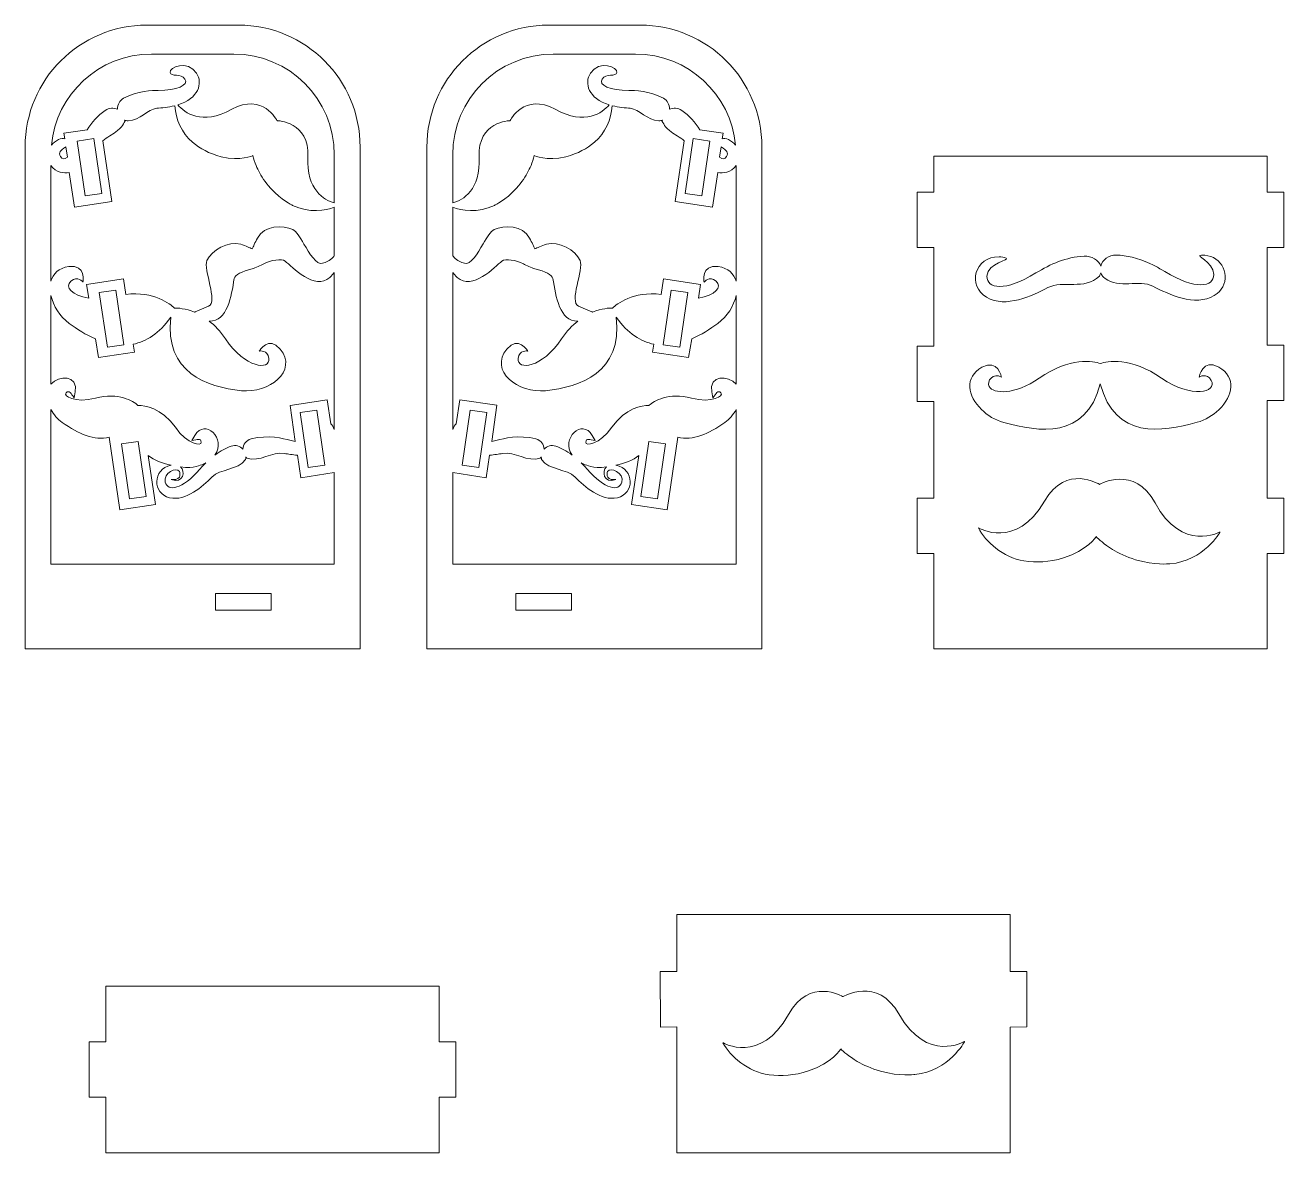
# Model space of a CAD drawing. Header units: inches. Extents: x 112 to 754, y 217 to 792.
import ezdxf

# ---------------------------------------------------------------- set-up
doc = ezdxf.new("R2010")
doc.units = ezdxf.units.IN
doc.header["$MEASUREMENT"] = 0
doc.layers.add('_U+0421_U+043B_U+043E_U+0439 1', color=7, linetype='Continuous')

# ---------------------------------------------------------------- blocks, each defined once
blk = doc.blocks.new('block 2')
at = {"layer": '_U+0421_U+043B_U+043E_U+0439 1', "color": 1, "lineweight": 9, "true_color": 0xff0000}
for points in [[(142.24, 705.03), (150.65, 706.26), (146.55, 734.29), (138.14, 733.06), (142.24, 705.03)], [(460.91, 733.06), (452.5, 734.29), (448.4, 706.26), (456.82, 705.03), (460.91, 733.06)], [(153.51, 627.77), (161.92, 628.99), (157.83, 657.03), (149.41, 655.8), (153.51, 627.77)], [(449.64, 655.8), (441.23, 657.03), (437.13, 628.99), (445.54, 627.77), (449.64, 655.8)], [(256.03, 566.41), (264.46, 567.65), (260.37, 595.68), (251.94, 594.45), (256.03, 566.41)], [(347.11, 594.45), (338.68, 595.68), (334.59, 567.65), (343.02, 566.41), (347.11, 594.45)], [(164.86, 550.4), (173.27, 551.62), (169.18, 579.66), (160.77, 578.43), (164.86, 550.4)], [(438.29, 578.43), (429.87, 579.66), (425.78, 551.62), (434.19, 550.4), (438.29, 578.43)], [(237.09, 502.2), (208.76, 502.2), (208.76, 493.69), (237.09, 493.69), (237.09, 502.2)], [(361.97, 493.69), (390.3, 493.69), (390.3, 502.2), (361.97, 502.2), (361.97, 493.69)], [(622.75, 280.86), (614.24, 280.85), (614.21, 216.63), (444.13, 216.63), (444.13, 280.86), (435.68, 280.85), (435.64, 309.18), (444.13, 309.19), (444.13, 338.35), (614.21, 338.35), (614.21, 309.18), (622.71, 309.19), (622.75, 280.86)]]:
    blk.add_lwpolyline(points, dxfattribs=at)
for points, knots in [([(282.47, 729.99), (282.47, 729.99), (282.47, 473.89), (282.47, 473.89), (282.47, 473.89), (111.58, 473.89), (111.58, 473.89), (111.58, 473.89), (111.58, 730.13), (111.58, 730.13), (111.58, 764.44), (139.35, 792.21), (173.66, 792.21), (173.66, 792.21), (220.39, 792.21), (220.39, 792.21), (254.76, 792.21), (282.54, 764.36), (282.47, 729.99)], [0, 0, 0, 0, 1, 1, 1, 2, 2, 2, 3, 3, 3, 4, 4, 4, 5, 5, 5, 6, 6, 6, 6]), ([(378.66, 792.21), (378.66, 792.21), (425.39, 792.21), (425.39, 792.21), (459.7, 792.21), (487.47, 764.44), (487.47, 730.13), (487.47, 730.13), (487.47, 473.89), (487.47, 473.89), (487.47, 473.89), (316.58, 473.89), (316.58, 473.89), (316.58, 473.89), (316.58, 729.99), (316.58, 729.99), (316.51, 764.36), (344.29, 792.21), (378.66, 792.21)], [0, 0, 0, 0, 1, 1, 1, 2, 2, 2, 3, 3, 3, 4, 4, 4, 5, 5, 5, 6, 6, 6, 6]), ([(269.31, 726), (269.37, 754.43), (246.39, 777.44), (217.99, 777.44), (217.99, 777.44), (176.06, 777.44), (176.06, 777.44), (149.18, 777.44), (127.36, 756.9), (124.97, 730.92), (126.82, 733.29), (130.38, 735.09), (131.8, 734.23), (131.8, 734.23), (131.37, 737.06), (131.37, 737.06), (131.37, 737.06), (143.23, 738.72), (143.23, 738.72), (145.61, 742.58), (148.47, 746.01), (152.47, 748.7), (154.37, 749.98), (156.73, 750.17), (158.75, 749.27), (158.62, 751.74), (159.85, 753.79), (161.81, 754.88), (168.94, 758.88), (176.57, 758.82), (179.47, 758.86), (189.04, 758.86), (195.1, 761.67), (193.12, 764.66), (191.1, 767.72), (186.08, 765.74), (185.51, 768.05), (184.83, 770.79), (194.47, 774.59), (199.03, 767.65), (202.35, 762.61), (200.09, 754.79), (189.53, 751.55), (192.87, 747.57), (201.46, 740.76), (217.02, 749.29), (232.8, 757.94), (240.08, 743.47), (240.08, 743.47), (240.08, 743.47), (256.7, 742.99), (255.84, 725.03), (255.02, 707.98), (264.13, 702.95), (269.31, 701.46), (269.31, 701.46), (269.31, 726), (269.31, 726), (269.31, 726), (269.31, 726), (269.31, 726)], [0, 0, 0, 0, 1, 1, 1, 2, 2, 2, 3, 3, 3, 4, 4, 4, 5, 5, 5, 6, 6, 6, 7, 7, 7, 8, 8, 8, 9, 9, 9, 10, 10, 10, 11, 11, 11, 12, 12, 12, 13, 13, 13, 14, 14, 14, 15, 15, 15, 16, 16, 16, 17, 17, 17, 18, 18, 18, 19, 19, 19, 20, 20, 20, 20]), ([(329.74, 701.46), (334.92, 702.94), (344.03, 707.98), (343.21, 725.03), (342.35, 742.99), (358.97, 743.46), (358.97, 743.46), (358.97, 743.46), (366.25, 757.94), (382.03, 749.29), (397.59, 740.76), (406.18, 747.57), (409.52, 751.55), (398.96, 754.79), (396.7, 762.61), (400.02, 767.65), (404.58, 774.59), (414.22, 770.79), (413.54, 768.05), (412.97, 765.74), (407.95, 767.72), (405.94, 764.66), (403.96, 761.67), (410.01, 758.86), (419.58, 758.86), (422.49, 758.82), (430.11, 758.88), (437.24, 754.88), (439.2, 753.79), (440.43, 751.74), (440.3, 749.27), (442.33, 750.17), (444.68, 749.98), (446.58, 748.7), (450.58, 746), (453.44, 742.58), (455.82, 738.72), (455.82, 738.72), (467.68, 737.06), (467.68, 737.06), (467.68, 737.06), (467.25, 734.23), (467.25, 734.23), (468.67, 735.09), (472.23, 733.29), (474.09, 730.92), (471.69, 756.89), (449.87, 777.44), (422.99, 777.44), (422.99, 777.44), (381.06, 777.44), (381.06, 777.44), (352.66, 777.44), (329.68, 754.43), (329.74, 726), (329.74, 726), (329.74, 701.46), (329.74, 701.46)], [0, 0, 0, 0, 1, 1, 1, 2, 2, 2, 3, 3, 3, 4, 4, 4, 5, 5, 5, 6, 6, 6, 7, 7, 7, 8, 8, 8, 9, 9, 9, 10, 10, 10, 11, 11, 11, 12, 12, 12, 13, 13, 13, 14, 14, 14, 15, 15, 15, 16, 16, 16, 17, 17, 17, 18, 18, 18, 19, 19, 19, 19]), ([(269.31, 699.31), (264.87, 697.71), (256.69, 695.97), (248.02, 700.24), (248.02, 700.24), (248.02, 700.23), (248.02, 700.23), (247.35, 700.77), (242.69, 702.52), (236.78, 709.03), (236.78, 709.03), (236.78, 709.03), (236.78, 709.03), (236.78, 709.03), (236.78, 709.03), (236.78, 709.03), (234.05, 712.04), (232.12, 715.02), (230.77, 717.61), (230.77, 717.61), (230.77, 717.61), (230.77, 717.61), (230.46, 718.28), (228.35, 722.3), (227.78, 725.62), (227.78, 725.62), (221.46, 722.64), (211.64, 725.07), (211.64, 725.07), (211.64, 725.07), (211.64, 725.07), (205.14, 726.67), (200.99, 729.28), (196.92, 732.42), (196.92, 732.42), (196.93, 732.42), (196.93, 732.42), (191.42, 737.26), (188.44, 744.03), (187.92, 751.1), (184.56, 750.26), (181.19, 749.97), (178.73, 749.76), (174.11, 749.46), (170.17, 743.45), (164.13, 743.45), (163.35, 743.45), (162.97, 743.43), (162.34, 743.75), (162.34, 743.73), (162.34, 743.71), (162.34, 743.7), (162.34, 743.7), (162.58, 743.32), (162.58, 743.32), (161.02, 741.15), (161.69, 739.89), (154.82, 735.73), (153.48, 734.92), (152.2, 734.13), (151.15, 733.24), (151.15, 733.24), (155.77, 702.15), (155.77, 702.15), (155.77, 702.15), (136.69, 699.37), (136.69, 699.37), (136.69, 699.37), (134.04, 717.07), (134.04, 717.07), (131.58, 716.41), (127.23, 717.01), (124.74, 720.54), (124.74, 720.54), (124.74, 661.48), (124.74, 661.48), (125.76, 665.33), (128.65, 668.28), (133.9, 668.98), (142.97, 670.2), (141.05, 660.98), (141.05, 660.98), (141.05, 660.98), (138.39, 664.62), (134.92, 661.57), (131.61, 658.67), (135.5, 654.1), (143.99, 652.93), (143.99, 652.93), (142.87, 659.85), (142.87, 659.85), (142.87, 659.85), (161.77, 662.65), (161.77, 662.65), (161.77, 662.65), (162.93, 654.76), (162.93, 654.76), (177.34, 656.55), (185.59, 649.89), (187.76, 647.83), (189.39, 647.85), (193.31, 647.66), (198.06, 645.66), (198.18, 645.78), (198.23, 645.82), (198.38, 645.94), (198.38, 645.94), (205.11, 648.74), (205.11, 648.74), (210.15, 650.84), (202.38, 667.71), (204.29, 672.07), (206.59, 677.32), (215.36, 682.29), (221.54, 680.37), (224.22, 679.53), (226.21, 678.61), (227.43, 677.96), (227.95, 679.18), (228.83, 681.11), (230.11, 683.53), (233.6, 690.15), (243.03, 690.29), (248.21, 687.85), (250.05, 686.99), (251.71, 684.14), (253.82, 680.51), (256.65, 675.65), (260.18, 669.6), (263.35, 670.67), (266.99, 671.9), (268.61, 673.49), (269.31, 674.5), (269.31, 674.5), (269.31, 699.31), (269.31, 699.31), (269.31, 699.31), (269.31, 699.31), (269.31, 699.31)], [0, 0, 0, 0, 1, 1, 1, 2, 2, 2, 3, 3, 3, 4, 4, 4, 5, 5, 5, 6, 6, 6, 7, 7, 7, 8, 8, 8, 9, 9, 9, 10, 10, 10, 11, 11, 11, 12, 12, 12, 13, 13, 13, 14, 14, 14, 15, 15, 15, 16, 16, 16, 17, 17, 17, 18, 18, 18, 19, 19, 19, 20, 20, 20, 21, 21, 21, 22, 22, 22, 23, 23, 23, 24, 24, 24, 25, 25, 25, 26, 26, 26, 27, 27, 27, 28, 28, 28, 29, 29, 29, 30, 30, 30, 31, 31, 31, 32, 32, 32, 33, 33, 33, 34, 34, 34, 35, 35, 35, 36, 36, 36, 37, 37, 37, 38, 38, 38, 39, 39, 39, 40, 40, 40, 41, 41, 41, 42, 42, 42, 43, 43, 43, 44, 44, 44, 45, 45, 45, 46, 46, 46, 46]), ([(329.74, 674.51), (330.44, 673.49), (332.06, 671.9), (335.7, 670.67), (338.88, 669.6), (342.4, 675.65), (345.23, 680.52), (347.34, 684.14), (349, 687), (350.84, 687.86), (356.03, 690.29), (365.46, 690.15), (368.95, 683.54), (370.22, 681.12), (371.1, 679.19), (371.63, 677.96), (372.84, 678.61), (374.83, 679.53), (377.52, 680.37), (383.69, 682.29), (392.47, 677.32), (394.76, 672.07), (396.67, 667.71), (388.9, 650.84), (393.95, 648.75), (393.95, 648.75), (400.67, 645.95), (400.67, 645.95), (400.82, 645.82), (400.87, 645.79), (400.99, 645.66), (405.74, 647.66), (409.66, 647.85), (411.3, 647.83), (413.46, 649.89), (421.71, 656.55), (436.12, 654.76), (436.12, 654.76), (437.29, 662.65), (437.29, 662.65), (437.29, 662.65), (456.19, 659.85), (456.19, 659.85), (456.19, 659.85), (455.06, 652.93), (455.06, 652.93), (463.56, 654.1), (467.45, 658.67), (464.13, 661.57), (460.66, 664.62), (458.01, 660.98), (458.01, 660.98), (458.01, 660.98), (456.08, 670.2), (465.15, 668.98), (470.41, 668.28), (473.29, 665.33), (474.31, 661.48), (474.31, 661.48), (474.31, 720.54), (474.31, 720.54), (471.83, 717.01), (467.47, 716.41), (465.01, 717.07), (465.01, 717.07), (462.37, 699.37), (462.37, 699.37), (462.37, 699.37), (443.29, 702.16), (443.29, 702.16), (443.29, 702.16), (447.91, 733.24), (447.91, 733.24), (446.86, 734.13), (445.57, 734.92), (444.24, 735.73), (437.37, 739.9), (438.03, 741.15), (436.47, 743.32), (436.47, 743.32), (436.71, 743.7), (436.71, 743.7), (436.71, 743.71), (436.71, 743.73), (436.71, 743.75), (436.09, 743.43), (435.7, 743.45), (434.92, 743.45), (428.88, 743.45), (424.94, 749.46), (420.33, 749.76), (417.86, 749.97), (414.5, 750.26), (411.13, 751.1), (410.61, 744.03), (407.63, 737.26), (402.13, 732.43), (402.13, 732.43), (402.13, 732.42), (402.13, 732.42), (398.07, 729.28), (393.91, 726.67), (387.42, 725.07), (387.42, 725.07), (387.42, 725.07), (387.42, 725.07), (377.59, 722.64), (371.27, 725.62), (371.27, 725.62), (370.71, 722.3), (368.59, 718.28), (368.29, 717.61), (368.29, 717.61), (368.29, 717.61), (368.29, 717.61), (366.94, 715.02), (365.01, 712.04), (362.28, 709.03), (362.27, 709.03), (362.27, 709.03), (362.27, 709.03), (362.27, 709.03), (362.27, 709.03), (362.27, 709.03), (356.36, 702.52), (351.7, 700.77), (351.04, 700.23), (351.04, 700.23), (351.04, 700.24), (351.04, 700.24), (342.36, 695.97), (334.18, 697.71), (329.74, 699.31), (329.74, 699.31), (329.74, 674.51), (329.74, 674.51), (329.74, 674.51), (329.74, 674.51), (329.74, 674.51)], [0, 0, 0, 0, 1, 1, 1, 2, 2, 2, 3, 3, 3, 4, 4, 4, 5, 5, 5, 6, 6, 6, 7, 7, 7, 8, 8, 8, 9, 9, 9, 10, 10, 10, 11, 11, 11, 12, 12, 12, 13, 13, 13, 14, 14, 14, 15, 15, 15, 16, 16, 16, 17, 17, 17, 18, 18, 18, 19, 19, 19, 20, 20, 20, 21, 21, 21, 22, 22, 22, 23, 23, 23, 24, 24, 24, 25, 25, 25, 26, 26, 26, 27, 27, 27, 28, 28, 28, 29, 29, 29, 30, 30, 30, 31, 31, 31, 32, 32, 32, 33, 33, 33, 34, 34, 34, 35, 35, 35, 36, 36, 36, 37, 37, 37, 38, 38, 38, 39, 39, 39, 40, 40, 40, 41, 41, 41, 42, 42, 42, 43, 43, 43, 44, 44, 44, 45, 45, 45, 46, 46, 46, 46]), ([(132.31, 730.06), (129.45, 728.26), (128.47, 727.19), (129.64, 725.15), (130.43, 723.77), (131.42, 723.51), (133.25, 724.8), (133.25, 724.8), (132.31, 730.06), (132.31, 730.06)], [0, 0, 0, 0, 1, 1, 1, 2, 2, 2, 3, 3, 3, 3]), ([(465.8, 724.8), (467.63, 723.51), (468.62, 723.77), (469.41, 725.15), (470.58, 727.19), (469.6, 728.26), (466.74, 730.06), (466.74, 730.06), (465.8, 724.8), (465.8, 724.8)], [0, 0, 0, 0, 1, 1, 1, 2, 2, 2, 3, 3, 3, 3]), ([(745.3, 678.68), (745.3, 678.68), (745.3, 628.9), (745.3, 628.9), (745.3, 628.9), (753.8, 628.9), (753.8, 628.9), (753.8, 628.9), (753.8, 600.58), (753.8, 600.58), (753.8, 600.58), (745.3, 600.58), (745.3, 600.58), (745.3, 600.58), (745.3, 550.81), (745.3, 550.81), (745.3, 550.81), (753.8, 550.81), (753.8, 550.81), (753.8, 550.81), (753.8, 522.48), (753.8, 522.48), (753.8, 522.48), (745.3, 522.48), (745.3, 522.48), (745.3, 522.48), (745.3, 473.89), (745.3, 473.89), (745.3, 473.89), (575.23, 473.89), (575.23, 473.89), (575.23, 473.89), (575.23, 522.47), (575.23, 522.47), (575.23, 522.47), (566.75, 522.47), (566.75, 522.47), (566.75, 522.47), (566.75, 550.79), (566.75, 550.79), (566.75, 550.79), (575.23, 550.79), (575.23, 550.79), (575.23, 550.79), (575.23, 600.06), (575.23, 600.06), (575.23, 600.05), (566.75, 600.05), (566.75, 600.05), (566.75, 600.05), (566.75, 628.38), (566.75, 628.38), (566.75, 628.38), (575.23, 628.38), (575.23, 628.38), (575.23, 628.38), (575.23, 678.68), (575.23, 678.68), (575.23, 678.68), (566.75, 678.68), (566.75, 678.68), (566.75, 678.68), (566.75, 707), (566.75, 707), (566.75, 707), (575.23, 707), (575.23, 707), (575.23, 707), (575.23, 725.33), (575.23, 725.33), (575.23, 725.33), (745.3, 725.33), (745.3, 725.33), (745.3, 725.33), (745.3, 707), (745.3, 707), (745.3, 707), (753.8, 707), (753.8, 707), (753.8, 707), (753.8, 678.68), (753.8, 678.68), (753.8, 678.68), (745.3, 678.68), (745.3, 678.68), (745.3, 678.68), (745.3, 678.68), (745.3, 678.68)], [0, 0, 0, 0, 1, 1, 1, 2, 2, 2, 3, 3, 3, 4, 4, 4, 5, 5, 5, 6, 6, 6, 7, 7, 7, 8, 8, 8, 9, 9, 9, 10, 10, 10, 11, 11, 11, 12, 12, 12, 13, 13, 13, 14, 14, 14, 15, 15, 15, 16, 16, 16, 17, 17, 17, 18, 18, 18, 19, 19, 19, 20, 20, 20, 21, 21, 21, 22, 22, 22, 23, 23, 23, 24, 24, 24, 25, 25, 25, 26, 26, 26, 27, 27, 27, 28, 28, 28, 29, 29, 29, 29]), ([(602.07, 653.33), (612.05, 647.53), (625.36, 654.15), (633.43, 658.23), (641.08, 662.33), (652.19, 656.6), (659.68, 664.14), (660.06, 664.71), (660.31, 665.28), (660.48, 665.85), (660.67, 665.25), (660.94, 664.65), (661.33, 664.06), (661.33, 664.06), (662.56, 662.85), (662.61, 662.87), (669.72, 657.43), (679.89, 662.67), (686.95, 658.94), (695.04, 654.9), (708.39, 648.36), (718.34, 654.21), (726.32, 658.91), (725.27, 669.83), (717.88, 673.56), (716.18, 674.42), (714.14, 674.9), (711.79, 674.83), (707.83, 674.7), (717.78, 671.73), (718.01, 665), (718.24, 658.43), (708.7, 656.86), (693.08, 666.45), (688.5, 669.16), (690.15, 668.27), (685.42, 670.6), (679.14, 673.42), (673.38, 674.68), (668.42, 674.87), (664.44, 675.02), (661.2, 672.46), (660.39, 669.26), (659.33, 672.22), (655.8, 674.44), (651.86, 674.27), (642.52, 673.86), (634.88, 670.28), (627.26, 665.71), (611.69, 656.03), (602.14, 657.55), (602.34, 664.12), (602.52, 670.85), (614.42, 672.4), (612.1, 673.29), (611.01, 673.71), (609.77, 673.95), (608.5, 673.98), (595.98, 674.29), (592.21, 659.06), (602.07, 653.33)], [0, 0, 0, 0, 1, 1, 1, 2, 2, 2, 3, 3, 3, 4, 4, 4, 5, 5, 5, 6, 6, 6, 7, 7, 7, 8, 8, 8, 9, 9, 9, 10, 10, 10, 11, 11, 11, 12, 12, 12, 13, 13, 13, 14, 14, 14, 15, 15, 15, 16, 16, 16, 17, 17, 17, 18, 18, 18, 19, 19, 19, 20, 20, 20, 20]), ([(269.31, 665.94), (268.67, 665.14), (267.9, 664.32), (266.99, 663.47), (259.41, 656.43), (247.72, 668.94), (244.22, 671.77), (242.53, 673.14), (236.77, 672.23), (233.28, 670.44), (231.73, 669.65), (229.14, 668.32), (227.4, 667.88), (222.05, 666.53), (218.55, 664.64), (218.25, 662.93), (216.67, 653.75), (214.82, 640.93), (205.51, 641.2), (208.29, 638.98), (211.1, 636.03), (213.74, 632.1), (223.79, 617.09), (236.6, 615.78), (235.93, 622.14), (235.44, 626.73), (231.02, 625.85), (231.02, 625.85), (231.02, 625.85), (235.85, 633.93), (241.7, 626.89), (251.01, 615.68), (235.74, 604.11), (221.99, 605.65), (204.17, 607.64), (182.67, 614.75), (185.9, 643.09), (179.83, 634.77), (173.27, 630.68), (166.68, 629.35), (166.68, 629.35), (167.37, 625.22), (167.37, 625.22), (167.37, 625.22), (148.93, 622.53), (148.93, 622.53), (148.93, 622.53), (147.38, 632.09), (147.38, 632.09), (142.58, 634.17), (138.05, 637.04), (134, 640.01), (129.23, 643.51), (125.88, 648.97), (124.74, 654.21), (124.74, 654.21), (124.74, 608.97), (124.74, 608.97), (128.64, 613.77), (138.76, 613.65), (137.16, 604.99), (137.16, 604.99), (136.61, 602.03), (136.61, 602.03), (134.89, 604.27), (134.07, 606.05), (132.46, 604.57), (130.75, 603), (136.98, 599.06), (147.46, 601.83), (159.34, 604.97), (166.62, 600.26), (169.14, 598.16), (169.14, 598.16), (169.25, 598.12), (169.25, 598.12), (172.53, 598.11), (181.13, 597.02), (188.2, 586.96), (194.39, 578.16), (201.74, 577.06), (201.44, 579.4), (201.17, 581.5), (199.55, 580.77), (196.69, 580.2), (196.69, 580.2), (198.12, 582.75), (198.12, 582.75), (203.26, 591.83), (214.37, 581.05), (208.4, 572.81), (211.25, 574.9), (214.05, 576.35), (216.66, 577.28), (218.96, 578.11), (221.24, 577.36), (222.67, 575.82), (222.78, 578.11), (224.28, 580.32), (226.85, 581.01), (235.49, 583.31), (243.61, 581.12), (246.58, 580.41), (247.76, 580.11), (248.35, 579.97), (249.42, 579.77), (249.42, 579.77), (246.76, 598.16), (246.76, 598.16), (246.76, 598.16), (265.72, 601.04), (265.72, 601.04), (265.72, 601.04), (267.48, 588.76), (267.48, 588.76), (268.22, 587.99), (268.85, 587.03), (269.31, 585.82), (269.31, 585.82), (269.31, 665.94), (269.31, 665.94), (269.31, 665.94), (269.31, 665.94), (269.31, 665.94)], [0, 0, 0, 0, 1, 1, 1, 2, 2, 2, 3, 3, 3, 4, 4, 4, 5, 5, 5, 6, 6, 6, 7, 7, 7, 8, 8, 8, 9, 9, 9, 10, 10, 10, 11, 11, 11, 12, 12, 12, 13, 13, 13, 14, 14, 14, 15, 15, 15, 16, 16, 16, 17, 17, 17, 18, 18, 18, 19, 19, 19, 20, 20, 20, 21, 21, 21, 22, 22, 22, 23, 23, 23, 24, 24, 24, 25, 25, 25, 26, 26, 26, 27, 27, 27, 28, 28, 28, 29, 29, 29, 30, 30, 30, 31, 31, 31, 32, 32, 32, 33, 33, 33, 34, 34, 34, 35, 35, 35, 36, 36, 36, 37, 37, 37, 38, 38, 38, 39, 39, 39, 40, 40, 40, 41, 41, 41, 41]), ([(329.74, 585.82), (330.2, 587.03), (330.83, 588), (331.57, 588.77), (331.57, 588.77), (333.33, 601.04), (333.33, 601.04), (333.33, 601.04), (352.29, 598.17), (352.29, 598.17), (352.29, 598.17), (349.63, 579.78), (349.63, 579.78), (350.7, 579.98), (351.29, 580.11), (352.47, 580.42), (355.44, 581.13), (363.57, 583.32), (372.2, 581.01), (374.78, 580.32), (376.27, 578.12), (376.38, 575.82), (377.81, 577.36), (380.09, 578.11), (382.39, 577.29), (385, 576.35), (387.8, 574.9), (390.65, 572.81), (384.68, 581.05), (395.79, 591.83), (400.93, 582.75), (400.93, 582.75), (402.37, 580.2), (402.37, 580.2), (399.5, 580.78), (397.88, 581.5), (397.61, 579.4), (397.31, 577.06), (404.67, 578.16), (410.85, 586.96), (417.92, 597.02), (426.52, 598.11), (429.8, 598.13), (429.8, 598.13), (429.91, 598.17), (429.91, 598.17), (432.43, 600.27), (439.71, 604.97), (451.59, 601.83), (462.07, 599.06), (468.31, 603.01), (466.6, 604.58), (464.99, 606.05), (464.16, 604.27), (462.45, 602.03), (462.45, 602.03), (461.89, 605), (461.89, 605), (460.29, 613.66), (470.41, 613.77), (474.31, 608.98), (474.31, 608.98), (474.31, 654.22), (474.31, 654.22), (473.17, 648.97), (469.83, 643.51), (465.05, 640.01), (461.01, 637.04), (456.47, 634.18), (451.67, 632.09), (451.67, 632.09), (450.12, 622.53), (450.12, 622.53), (450.12, 622.53), (431.68, 625.22), (431.68, 625.22), (431.68, 625.22), (432.38, 629.35), (432.38, 629.35), (425.78, 630.69), (419.22, 634.78), (413.15, 643.09), (416.38, 614.75), (394.89, 607.65), (377.06, 605.65), (363.31, 604.12), (348.04, 615.68), (357.36, 626.9), (363.2, 633.94), (368.03, 625.85), (368.03, 625.85), (368.03, 625.85), (363.61, 626.73), (363.13, 622.14), (362.45, 615.79), (375.26, 617.1), (385.32, 632.11), (387.95, 636.04), (390.76, 638.98), (393.55, 641.2), (384.23, 640.93), (382.38, 653.75), (380.8, 662.94), (380.51, 664.64), (377, 666.54), (371.65, 667.89), (369.92, 668.32), (367.32, 669.65), (365.77, 670.44), (362.28, 672.23), (356.52, 673.15), (354.83, 671.78), (351.33, 668.94), (339.64, 656.44), (332.06, 663.48), (331.15, 664.32), (330.39, 665.15), (329.74, 665.94), (329.74, 665.94), (329.74, 585.82), (329.74, 585.82), (329.74, 585.82), (329.74, 585.82), (329.74, 585.82)], [0, 0, 0, 0, 1, 1, 1, 2, 2, 2, 3, 3, 3, 4, 4, 4, 5, 5, 5, 6, 6, 6, 7, 7, 7, 8, 8, 8, 9, 9, 9, 10, 10, 10, 11, 11, 11, 12, 12, 12, 13, 13, 13, 14, 14, 14, 15, 15, 15, 16, 16, 16, 17, 17, 17, 18, 18, 18, 19, 19, 19, 20, 20, 20, 21, 21, 21, 22, 22, 22, 23, 23, 23, 24, 24, 24, 25, 25, 25, 26, 26, 26, 27, 27, 27, 28, 28, 28, 29, 29, 29, 30, 30, 30, 31, 31, 31, 32, 32, 32, 33, 33, 33, 34, 34, 34, 35, 35, 35, 36, 36, 36, 37, 37, 37, 38, 38, 38, 39, 39, 39, 40, 40, 40, 41, 41, 41, 41]), ([(720.6, 617.65), (712.23, 622.27), (710.61, 612.57), (710.61, 612.57), (710.61, 612.57), (714.57, 615.11), (716.79, 610.83), (719.87, 604.91), (706.91, 601.31), (691.42, 612.08), (676.01, 622.8), (663.37, 620.81), (660.17, 619.49), (656.97, 620.8), (644.33, 622.79), (628.93, 612.05), (616.38, 603.3), (605.5, 604), (603.45, 607.73), (603.45, 607.73), (603.45, 607.73), (603.45, 607.73), (601.98, 610.4), (605.62, 615.15), (609.74, 612.51), (609.74, 612.51), (608.1, 622.21), (599.74, 617.58), (590.55, 612.49), (592.7, 602.8), (599.49, 596.05), (599.49, 596.05), (599.49, 596.05), (599.49, 596.05), (599.49, 596.05), (599.49, 596.05), (599.49, 596.05), (602.55, 593.02), (606.53, 590.59), (610.86, 589.44), (628.96, 584.61), (652.57, 580.37), (660.17, 609.17), (667.8, 580.38), (691.42, 584.65), (709.51, 589.49), (713.76, 590.63), (717.67, 593), (720.7, 595.95), (720.78, 596.01), (720.86, 596.06), (720.94, 596.12), (720.94, 596.12), (720.93, 596.17), (720.93, 596.17), (727.67, 602.92), (729.77, 612.58), (720.6, 617.65)], [0, 0, 0, 0, 1, 1, 1, 2, 2, 2, 3, 3, 3, 4, 4, 4, 5, 5, 5, 6, 6, 6, 7, 7, 7, 8, 8, 8, 9, 9, 9, 10, 10, 10, 11, 11, 11, 12, 12, 12, 13, 13, 13, 14, 14, 14, 15, 15, 15, 16, 16, 16, 17, 17, 17, 18, 18, 18, 19, 19, 19, 19]), ([(269.31, 563.83), (269.31, 563.83), (252.22, 561.13), (252.22, 561.13), (252.22, 561.13), (250.51, 572.71), (250.51, 572.71), (247.89, 572.91), (245.89, 573.27), (243.82, 573.61), (237.88, 574.74), (231.07, 568.93), (224.71, 571.28), (224.51, 571.45), (224.33, 571.62), (224.16, 571.8), (224.14, 571.37), (224.08, 570.94), (223.95, 570.5), (220.05, 564.95), (211.15, 565.86), (206.9, 561.57), (201.96, 556.81), (193.8, 549.05), (185.28, 551.02), (176.47, 553.06), (176.4, 565.67), (186.01, 567.56), (181.39, 568.56), (177.45, 570.18), (174.32, 572.48), (174.32, 572.48), (178.1, 547.57), (178.1, 547.57), (178.1, 547.57), (159.93, 544.9), (159.93, 544.9), (159.93, 544.9), (154.5, 581.84), (154.5, 581.84), (146.82, 579.94), (138.87, 583.5), (130.48, 589.38), (128.06, 591.07), (126.08, 593.45), (124.74, 596.03), (124.74, 596.03), (124.74, 517.09), (124.74, 517.09), (124.74, 517.09), (269.31, 517.15), (269.31, 517.15), (269.31, 517.15), (269.31, 563.83), (269.31, 563.83)], [0, 0, 0, 0, 1, 1, 1, 2, 2, 2, 3, 3, 3, 4, 4, 4, 5, 5, 5, 6, 6, 6, 7, 7, 7, 8, 8, 8, 9, 9, 9, 10, 10, 10, 11, 11, 11, 12, 12, 12, 13, 13, 13, 14, 14, 14, 15, 15, 15, 16, 16, 16, 17, 17, 17, 18, 18, 18, 18]), ([(329.74, 517.15), (329.74, 517.15), (474.31, 517.09), (474.31, 517.09), (474.31, 517.09), (474.31, 596.03), (474.31, 596.03), (472.97, 593.45), (470.99, 591.07), (468.58, 589.37), (460.18, 583.5), (452.23, 579.94), (444.56, 581.84), (444.56, 581.84), (439.12, 544.9), (439.12, 544.9), (439.12, 544.9), (420.95, 547.57), (420.95, 547.57), (420.95, 547.57), (424.74, 572.48), (424.74, 572.48), (421.6, 570.18), (417.66, 568.56), (413.04, 567.56), (422.65, 565.67), (422.58, 553.06), (413.77, 551.01), (405.25, 549.04), (397.09, 556.81), (392.16, 561.56), (387.9, 565.86), (379, 564.95), (375.1, 570.5), (374.97, 570.94), (374.92, 571.37), (374.89, 571.8), (374.72, 571.62), (374.54, 571.45), (374.34, 571.28), (367.98, 568.93), (361.17, 574.74), (355.23, 573.61), (353.16, 573.27), (351.16, 572.91), (348.54, 572.71), (348.54, 572.71), (346.83, 561.13), (346.83, 561.13), (346.83, 561.13), (329.74, 563.83), (329.74, 563.83), (329.74, 563.83), (329.74, 517.15), (329.74, 517.15)], [0, 0, 0, 0, 1, 1, 1, 2, 2, 2, 3, 3, 3, 4, 4, 4, 5, 5, 5, 6, 6, 6, 7, 7, 7, 8, 8, 8, 9, 9, 9, 10, 10, 10, 11, 11, 11, 12, 12, 12, 13, 13, 13, 14, 14, 14, 15, 15, 15, 16, 16, 16, 17, 17, 17, 18, 18, 18, 18]), ([(186.07, 560.29), (187.46, 560.13), (189.52, 560.28), (190.24, 561.49), (190.73, 562.28), (190.57, 563.8), (190.27, 564.39), (189.05, 566.81), (181.7, 563.8), (183.07, 558.88), (184.39, 554.09), (191.65, 555.12), (200.76, 565.6), (202.75, 567.82), (202.73, 567.84), (203.76, 568.82), (203.3, 568.56), (202.83, 568.32), (202.35, 568.1), (202.35, 568.1), (202.36, 568.08), (202.36, 568.08), (200.67, 567.61), (198.39, 565.81), (190.84, 566.75), (193.38, 564.72), (192.43, 558.01), (186.07, 560.29)], [0, 0, 0, 0, 1, 1, 1, 2, 2, 2, 3, 3, 3, 4, 4, 4, 5, 5, 5, 6, 6, 6, 7, 7, 7, 8, 8, 8, 9, 9, 9, 9]), ([(408.22, 566.75), (400.66, 565.81), (398.38, 567.61), (396.7, 568.08), (396.7, 568.08), (396.7, 568.11), (396.7, 568.11), (396.22, 568.32), (395.75, 568.57), (395.3, 568.82), (396.33, 567.84), (396.3, 567.82), (398.3, 565.6), (407.4, 555.12), (414.66, 554.09), (415.98, 558.89), (417.35, 563.8), (410, 566.81), (408.78, 564.4), (408.49, 563.8), (408.32, 562.28), (408.81, 561.49), (409.53, 560.28), (411.59, 560.13), (412.98, 560.29), (406.62, 558.01), (405.67, 564.72), (408.22, 566.75)], [0, 0, 0, 0, 1, 1, 1, 2, 2, 2, 3, 3, 3, 4, 4, 4, 5, 5, 5, 6, 6, 6, 7, 7, 7, 8, 8, 8, 9, 9, 9, 9]), ([(721.32, 533.62), (721.32, 533.62), (701.96, 522.66), (688.1, 548.39), (677.58, 567.9), (659.74, 557.83), (659.74, 557.83), (659.74, 557.83), (642.85, 568.47), (631.71, 549.32), (617, 524.06), (598.01, 535.65), (598.01, 535.65), (601.58, 528.53), (610.41, 520.68), (621.22, 518.73), (621.22, 518.73), (621.21, 518.73), (621.21, 518.73), (627.62, 517.95), (633.86, 517.98), (641.42, 520.32), (641.42, 520.32), (641.42, 520.32), (641.42, 520.32), (641.42, 520.32), (641.42, 520.32), (641.42, 520.32), (653.33, 524.01), (658.11, 531.18), (658.11, 531.18), (659.29, 529.8), (661.97, 527.38), (666.35, 524.62), (666.35, 524.62), (666.35, 524.62), (666.35, 524.62), (669.42, 522.74), (673.36, 520.82), (678.15, 519.39), (678.15, 519.39), (678.15, 519.39), (678.15, 519.38), (678.15, 519.38), (678.15, 519.39), (678.15, 519.39), (688.47, 516.3), (694.6, 517.37), (695.6, 517.25), (695.6, 517.25), (695.6, 517.25), (695.6, 517.25), (713.26, 518.75), (721.32, 533.62), (721.32, 533.62)], [0, 0, 0, 0, 1, 1, 1, 2, 2, 2, 3, 3, 3, 4, 4, 4, 5, 5, 5, 6, 6, 6, 7, 7, 7, 8, 8, 8, 9, 9, 9, 10, 10, 10, 11, 11, 11, 12, 12, 12, 13, 13, 13, 14, 14, 14, 15, 15, 15, 16, 16, 16, 17, 17, 17, 18, 18, 18, 18]), ([(590.92, 273.5), (590.92, 273.5), (571.81, 262.11), (557.38, 287.53), (546.44, 306.81), (528.83, 296.35), (528.83, 296.35), (528.83, 296.35), (511.71, 306.62), (500.99, 287.22), (486.84, 261.64), (467.6, 272.82), (467.6, 272.82), (471.32, 265.77), (480.33, 258.12), (491.17, 256.42), (491.17, 256.42), (491.17, 256.41), (491.17, 256.41), (497.59, 255.77), (503.83, 255.94), (511.33, 258.45), (511.33, 258.45), (511.33, 258.45), (511.33, 258.45), (511.33, 258.45), (511.33, 258.45), (511.33, 258.45), (523.16, 262.4), (527.78, 269.67), (527.78, 269.67), (529, 268.31), (531.73, 265.96), (536.17, 263.29), (536.17, 263.29), (536.17, 263.29), (536.17, 263.29), (539.28, 261.48), (543.25, 259.65), (548.08, 258.32), (548.08, 258.32), (548.08, 258.32), (548.08, 258.32), (558.46, 255.46), (564.57, 256.67), (565.58, 256.57), (565.58, 256.57), (565.57, 256.57), (565.57, 256.57), (583.19, 258.46), (590.92, 273.5), (590.92, 273.5)], [0, 0, 0, 0, 1, 1, 1, 2, 2, 2, 3, 3, 3, 4, 4, 4, 5, 5, 5, 6, 6, 6, 7, 7, 7, 8, 8, 8, 9, 9, 9, 10, 10, 10, 11, 11, 11, 12, 12, 12, 13, 13, 13, 14, 14, 14, 15, 15, 15, 16, 16, 16, 17, 17, 17, 17])]:
    blk.add_open_spline(points, degree=3, knots=knots, dxfattribs=at)

msp = doc.modelspace()

# ---------------------------------------------------------------- linework, layer by layer
at = {"layer": '_U+0421_U+043B_U+043E_U+0439 1', "color": 1, "lineweight": 9, "true_color": 0xff0000}
msp.add_open_spline([(322.77, 245), (322.77, 245), (322.77, 216.63), (322.77, 216.63), (322.77, 216.63), (152.69, 216.63), (152.69, 216.63), (152.69, 220.16), (152.69, 241.44), (152.69, 245), (152.69, 245), (144.19, 245), (144.19, 245), (144.19, 245), (144.19, 273.33), (144.19, 273.33), (144.19, 273.33), (152.69, 273.33), (152.69, 273.33), (152.69, 273.33), (152.69, 301.67), (152.69, 301.67), (152.69, 301.67), (322.77, 301.67), (322.77, 301.67), (322.77, 301.67), (322.77, 273.33), (322.77, 273.33), (322.77, 273.33), (331.29, 273.33), (331.29, 273.33), (331.29, 273.33), (331.29, 245), (331.29, 245), (331.29, 245), (322.77, 245), (322.77, 245)], degree=3, knots=[0, 0, 0, 0, 1, 1, 1, 2, 2, 2, 3, 3, 3, 4, 4, 4, 5, 5, 5, 6, 6, 6, 7, 7, 7, 8, 8, 8, 9, 9, 9, 10, 10, 10, 11, 11, 11, 12, 12, 12, 12], dxfattribs=at)

# ---------------------------------------------------------------- block references
at = {"layer": '_U+0421_U+043B_U+043E_U+0439 1'}
msp.add_blockref('block 2', (0, 0), dxfattribs=at)

doc.saveas('drawing.dxf')
